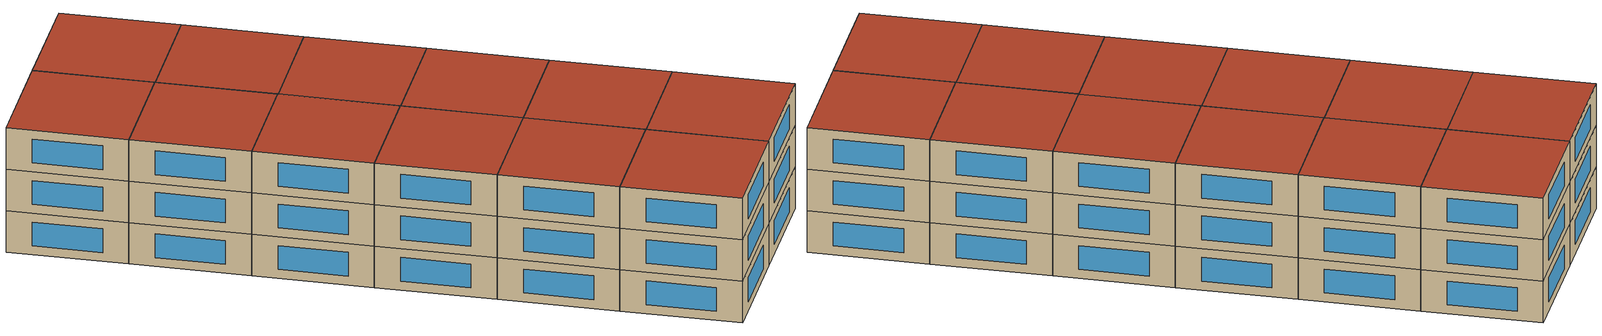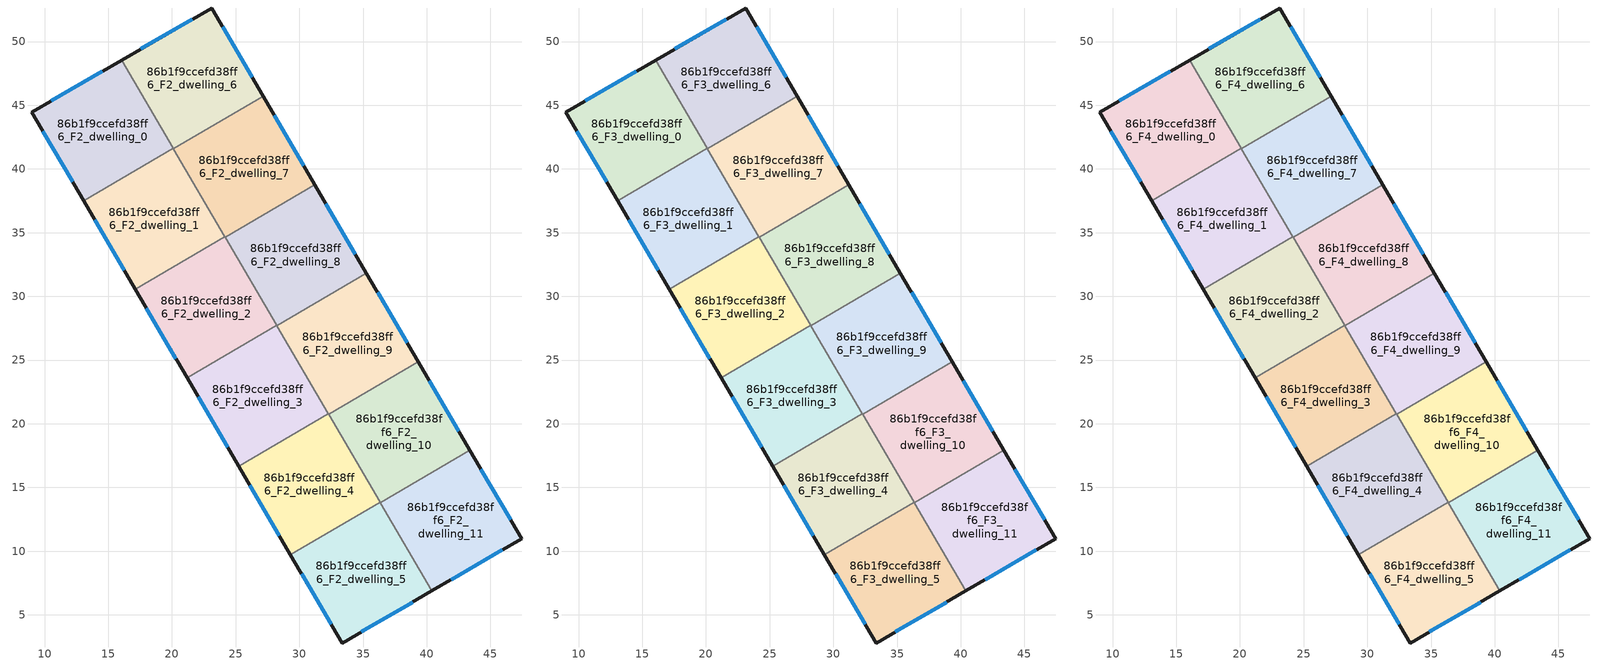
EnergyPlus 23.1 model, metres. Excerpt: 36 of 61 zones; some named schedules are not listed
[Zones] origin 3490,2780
86b1f9ccefd38ff6_F2_dwelling_0
 floor to 86b1f9ccefd38ff6_F1_dwelling_0 (EU_floor_Construction): 16.05,48.55 20.1,41.62 13.07,37.5 9,44.46 z6
 wall outside (EU_wall_Construction): 16.05,48.55 9,44.46 13.07,37.5 z6:9
 wall to 86b1f9ccefd38ff6_F2_dwelling_1 (EU_wall_Construction): 13.07,37.5 20.1,41.62 z6:9
 wall to 86b1f9ccefd38ff6_F2_dwelling_6 (EU_wall_Construction): 20.1,41.62 16.05,48.55 z6:9
 window (EU_Window_Construction): 9.87,42.97 12.2,39 / 14.54,47.67 10.51,45.34 z6.64:8.36
86b1f9ccefd38ff6_F2_dwelling_1
 floor to 86b1f9ccefd38ff6_F1_dwelling_1 (EU_floor_Construction): 20.1,41.62 24.16,34.67 17.12,30.56 13.07,37.5 z6
 wall outside (EU_wall_Construction): 13.07,37.5 17.12,30.56 z6:9
 wall to 86b1f9ccefd38ff6_F2_dwelling_2 (EU_wall_Construction): 17.12,30.56 24.16,34.67 z6:9
 wall to 86b1f9ccefd38ff6_F2_dwelling_7 (EU_wall_Construction): 24.16,34.67 20.12,41.59 z6:9
 wall to 86b1f9ccefd38ff6_F2_dwelling_6 (EU_wall_Construction): 20.12,41.59 20.1,41.62 z6:9
 window (EU_Window_Construction): 13.94,36.02 16.26,32.05 z6.64:8.36
86b1f9ccefd38ff6_F2_dwelling_10
 floor to 86b1f9ccefd38ff6_F1_dwelling_10 (EU_floor_Construction): 39.33,24.87 43.38,17.92 36.35,13.81 32.29,20.76 z6
 wall outside (EU_wall_Construction): 43.38,17.92 39.33,24.87 z6:9
 wall to 86b1f9ccefd38ff6_F2_dwelling_11 (EU_wall_Construction): 36.35,13.81 43.38,17.92 z6:9
 wall to 86b1f9ccefd38ff6_F2_dwelling_9 (EU_wall_Construction): 39.33,24.87 32.29,20.76 z6:9
 wall to 86b1f9ccefd38ff6_F2_dwelling_4 (EU_wall_Construction): 32.29,20.76 36.33,13.83 z6:9
 wall to 86b1f9ccefd38ff6_F2_dwelling_5 (EU_wall_Construction): 36.33,13.83 36.35,13.81 z6:9
 window (EU_Window_Construction): 42.51,19.41 40.19,23.38 z6.64:8.36
86b1f9ccefd38ff6_F2_dwelling_11
 floor to 86b1f9ccefd38ff6_F1_dwelling_11 (EU_floor_Construction): 43.38,17.92 47.45,10.97 40.4,6.88 36.35,13.81 z6
 wall outside (EU_wall_Construction): 40.4,6.88 47.45,10.97 43.38,17.92 z6:9
 wall to 86b1f9ccefd38ff6_F2_dwelling_5 (EU_wall_Construction): 36.35,13.81 40.4,6.88 z6:9
 window (EU_Window_Construction): 46.57,12.46 44.25,16.43 / 41.91,7.75 45.94,10.09 z6.64:8.36
86b1f9ccefd38ff6_F2_dwelling_2
 floor to 86b1f9ccefd38ff6_F1_dwelling_2 (EU_floor_Construction): 24.16,34.67 28.22,27.72 21.18,23.62 17.12,30.56 z6
 wall outside (EU_wall_Construction): 17.12,30.56 21.18,23.62 z6:9
 wall to 86b1f9ccefd38ff6_F2_dwelling_3 (EU_wall_Construction): 21.18,23.62 28.22,27.72 z6:9
 wall to 86b1f9ccefd38ff6_F2_dwelling_8 (EU_wall_Construction): 28.22,27.72 24.17,34.65 z6:9
 wall to 86b1f9ccefd38ff6_F2_dwelling_7 (EU_wall_Construction): 24.17,34.65 24.16,34.67 z6:9
 window (EU_Window_Construction): 17.99,29.07 20.31,25.1 z6.64:8.36
86b1f9ccefd38ff6_F2_dwelling_3
 floor to 86b1f9ccefd38ff6_F1_dwelling_3 (EU_floor_Construction): 28.22,27.72 32.28,20.78 25.24,16.67 21.18,23.62 z6
 wall outside (EU_wall_Construction): 21.18,23.62 25.24,16.67 z6:9
 wall to 86b1f9ccefd38ff6_F2_dwelling_4 (EU_wall_Construction): 25.24,16.67 32.28,20.78 z6:9
 wall to 86b1f9ccefd38ff6_F2_dwelling_9 (EU_wall_Construction): 32.28,20.78 28.23,27.7 z6:9
 wall to 86b1f9ccefd38ff6_F2_dwelling_8 (EU_wall_Construction): 28.23,27.7 28.22,27.72 z6:9
 window (EU_Window_Construction): 22.05,22.13 24.37,18.16 z6.64:8.36
86b1f9ccefd38ff6_F2_dwelling_4
 floor to 86b1f9ccefd38ff6_F1_dwelling_4 (EU_floor_Construction): 32.28,20.78 36.33,13.83 29.3,9.72 25.24,16.67 z6
 wall outside (EU_wall_Construction): 25.24,16.67 29.3,9.72 z6:9
 wall to 86b1f9ccefd38ff6_F2_dwelling_5 (EU_wall_Construction): 29.3,9.72 36.33,13.83 z6:9
 wall to 86b1f9ccefd38ff6_F2_dwelling_9 (EU_wall_Construction): 32.29,20.76 32.28,20.78 z6:9
 window (EU_Window_Construction): 26.11,15.18 28.43,11.21 z6.64:8.36
86b1f9ccefd38ff6_F2_dwelling_5
 floor to 86b1f9ccefd38ff6_F1_dwelling_5 (EU_floor_Construction): 36.33,13.83 40.4,6.88 33.35,2.79 29.3,9.72 z6
 wall outside (EU_wall_Construction): 29.3,9.72 33.35,2.79 40.4,6.88 z6:9
 window (EU_Window_Construction): 34.86,3.66 38.89,6 / 30.17,8.24 32.48,4.27 z6.64:8.36
86b1f9ccefd38ff6_F2_dwelling_6
 floor to 86b1f9ccefd38ff6_F1_dwelling_6 (EU_floor_Construction): 23.1,52.63 27.15,45.7 20.12,41.59 20.1,41.62 16.05,48.55 z6
 wall outside (EU_wall_Construction): 27.15,45.7 23.1,52.63 16.05,48.55 z6:9
 wall to 86b1f9ccefd38ff6_F2_dwelling_7 (EU_wall_Construction): 20.12,41.59 27.15,45.7 z6:9
 window (EU_Window_Construction): 21.59,51.76 17.56,49.42 / 26.29,47.18 23.97,51.15 z6.64:8.36
86b1f9ccefd38ff6_F2_dwelling_7
 floor to 86b1f9ccefd38ff6_F1_dwelling_7 (EU_floor_Construction): 27.15,45.7 31.21,38.76 24.17,34.64 20.12,41.59 z6
 wall outside (EU_wall_Construction): 31.21,38.76 27.15,45.7 z6:9
 wall to 86b1f9ccefd38ff6_F2_dwelling_8 (EU_wall_Construction): 24.17,34.64 31.21,38.76 z6:9
 window (EU_Window_Construction): 30.34,40.24 28.02,44.21 z6.64:8.36
86b1f9ccefd38ff6_F2_dwelling_8
 floor to 86b1f9ccefd38ff6_F1_dwelling_8 (EU_floor_Construction): 31.21,38.76 35.27,31.81 28.23,27.7 24.17,34.64 z6
 wall outside (EU_wall_Construction): 35.27,31.81 31.21,38.76 z6:9
 wall to 86b1f9ccefd38ff6_F2_dwelling_9 (EU_wall_Construction): 28.23,27.7 35.27,31.81 z6:9
 window (EU_Window_Construction): 34.4,33.3 32.08,37.27 z6.64:8.36
86b1f9ccefd38ff6_F2_dwelling_9
 floor to 86b1f9ccefd38ff6_F1_dwelling_9 (EU_floor_Construction): 35.27,31.81 39.33,24.87 32.29,20.76 28.23,27.7 z6
 wall outside (EU_wall_Construction): 39.33,24.87 35.27,31.81 z6:9
 window (EU_Window_Construction): 38.46,26.35 36.14,30.32 z6.64:8.36
86b1f9ccefd38ff6_F3_dwelling_0
 floor to 86b1f9ccefd38ff6_F2_dwelling_0 (EU_floor_Construction): 16.05,48.55 20.1,41.62 13.07,37.5 9,44.46 z9
 wall outside (EU_wall_Construction): 16.05,48.55 9,44.46 13.07,37.5 z9:12
 wall to 86b1f9ccefd38ff6_F3_dwelling_1 (EU_wall_Construction): 13.07,37.5 20.1,41.62 z9:12
 wall to 86b1f9ccefd38ff6_F3_dwelling_6 (EU_wall_Construction): 20.1,41.62 16.05,48.55 z9:12
 window (EU_Window_Construction): 9.87,42.97 12.2,39 / 14.54,47.67 10.51,45.34 z9.64:11.36
86b1f9ccefd38ff6_F3_dwelling_1
 floor to 86b1f9ccefd38ff6_F2_dwelling_1 (EU_floor_Construction): 20.1,41.62 24.16,34.67 17.12,30.56 13.07,37.5 z9
 wall outside (EU_wall_Construction): 13.07,37.5 17.12,30.56 z9:12
 wall to 86b1f9ccefd38ff6_F3_dwelling_2 (EU_wall_Construction): 17.12,30.56 24.16,34.67 z9:12
 wall to 86b1f9ccefd38ff6_F3_dwelling_7 (EU_wall_Construction): 24.16,34.67 20.12,41.59 z9:12
 wall to 86b1f9ccefd38ff6_F3_dwelling_6 (EU_wall_Construction): 20.12,41.59 20.1,41.62 z9:12
 window (EU_Window_Construction): 13.94,36.02 16.26,32.05 z9.64:11.36
86b1f9ccefd38ff6_F3_dwelling_10
 floor to 86b1f9ccefd38ff6_F2_dwelling_10 (EU_floor_Construction): 39.33,24.87 43.38,17.92 36.35,13.81 32.29,20.76 z9
 wall outside (EU_wall_Construction): 43.38,17.92 39.33,24.87 z9:12
 wall to 86b1f9ccefd38ff6_F3_dwelling_11 (EU_wall_Construction): 36.35,13.81 43.38,17.92 z9:12
 wall to 86b1f9ccefd38ff6_F3_dwelling_9 (EU_wall_Construction): 39.33,24.87 32.29,20.76 z9:12
 wall to 86b1f9ccefd38ff6_F3_dwelling_4 (EU_wall_Construction): 32.29,20.76 36.33,13.83 z9:12
 wall to 86b1f9ccefd38ff6_F3_dwelling_5 (EU_wall_Construction): 36.33,13.83 36.35,13.81 z9:12
 window (EU_Window_Construction): 42.51,19.41 40.19,23.38 z9.64:11.36
86b1f9ccefd38ff6_F3_dwelling_11
 floor to 86b1f9ccefd38ff6_F2_dwelling_11 (EU_floor_Construction): 43.38,17.92 47.45,10.97 40.4,6.88 36.35,13.81 z9
 wall outside (EU_wall_Construction): 40.4,6.88 47.45,10.97 43.38,17.92 z9:12
 wall to 86b1f9ccefd38ff6_F3_dwelling_5 (EU_wall_Construction): 36.35,13.81 40.4,6.88 z9:12
 window (EU_Window_Construction): 46.57,12.46 44.25,16.43 / 41.91,7.75 45.94,10.09 z9.64:11.36
86b1f9ccefd38ff6_F3_dwelling_2
 floor to 86b1f9ccefd38ff6_F2_dwelling_2 (EU_floor_Construction): 24.16,34.67 28.22,27.72 21.18,23.62 17.12,30.56 z9
 wall outside (EU_wall_Construction): 17.12,30.56 21.18,23.62 z9:12
 wall to 86b1f9ccefd38ff6_F3_dwelling_3 (EU_wall_Construction): 21.18,23.62 28.22,27.72 z9:12
 wall to 86b1f9ccefd38ff6_F3_dwelling_8 (EU_wall_Construction): 28.22,27.72 24.17,34.65 z9:12
 wall to 86b1f9ccefd38ff6_F3_dwelling_7 (EU_wall_Construction): 24.17,34.65 24.16,34.67 z9:12
 window (EU_Window_Construction): 17.99,29.07 20.31,25.1 z9.64:11.36
86b1f9ccefd38ff6_F3_dwelling_3
 floor to 86b1f9ccefd38ff6_F2_dwelling_3 (EU_floor_Construction): 28.22,27.72 32.28,20.78 25.24,16.67 21.18,23.62 z9
 wall outside (EU_wall_Construction): 21.18,23.62 25.24,16.67 z9:12
 wall to 86b1f9ccefd38ff6_F3_dwelling_4 (EU_wall_Construction): 25.24,16.67 32.28,20.78 z9:12
 wall to 86b1f9ccefd38ff6_F3_dwelling_9 (EU_wall_Construction): 32.28,20.78 28.23,27.7 z9:12
 wall to 86b1f9ccefd38ff6_F3_dwelling_8 (EU_wall_Construction): 28.23,27.7 28.22,27.72 z9:12
 window (EU_Window_Construction): 22.05,22.13 24.37,18.16 z9.64:11.36
86b1f9ccefd38ff6_F3_dwelling_4
 floor to 86b1f9ccefd38ff6_F2_dwelling_4 (EU_floor_Construction): 32.28,20.78 36.33,13.83 29.3,9.72 25.24,16.67 z9
 wall outside (EU_wall_Construction): 25.24,16.67 29.3,9.72 z9:12
 wall to 86b1f9ccefd38ff6_F3_dwelling_5 (EU_wall_Construction): 29.3,9.72 36.33,13.83 z9:12
 wall to 86b1f9ccefd38ff6_F3_dwelling_9 (EU_wall_Construction): 32.29,20.76 32.28,20.78 z9:12
 window (EU_Window_Construction): 26.11,15.18 28.43,11.21 z9.64:11.36
86b1f9ccefd38ff6_F3_dwelling_5
 floor to 86b1f9ccefd38ff6_F2_dwelling_5 (EU_floor_Construction): 36.33,13.83 40.4,6.88 33.35,2.79 29.3,9.72 z9
 wall outside (EU_wall_Construction): 29.3,9.72 33.35,2.79 40.4,6.88 z9:12
 window (EU_Window_Construction): 34.86,3.66 38.89,6 / 30.17,8.24 32.48,4.27 z9.64:11.36
86b1f9ccefd38ff6_F3_dwelling_6
 floor to 86b1f9ccefd38ff6_F2_dwelling_6 (EU_floor_Construction): 23.1,52.63 27.15,45.7 20.12,41.59 20.1,41.62 16.05,48.55 z9
 wall outside (EU_wall_Construction): 27.15,45.7 23.1,52.63 16.05,48.55 z9:12
 wall to 86b1f9ccefd38ff6_F3_dwelling_7 (EU_wall_Construction): 20.12,41.59 27.15,45.7 z9:12
 window (EU_Window_Construction): 21.59,51.76 17.56,49.42 / 26.29,47.18 23.97,51.15 z9.64:11.36
86b1f9ccefd38ff6_F3_dwelling_7
 floor to 86b1f9ccefd38ff6_F2_dwelling_7 (EU_floor_Construction): 27.15,45.7 31.21,38.76 24.17,34.64 20.12,41.59 z9
 wall outside (EU_wall_Construction): 31.21,38.76 27.15,45.7 z9:12
 wall to 86b1f9ccefd38ff6_F3_dwelling_8 (EU_wall_Construction): 24.17,34.64 31.21,38.76 z9:12
 window (EU_Window_Construction): 30.34,40.24 28.02,44.21 z9.64:11.36
86b1f9ccefd38ff6_F3_dwelling_8
 floor to 86b1f9ccefd38ff6_F2_dwelling_8 (EU_floor_Construction): 31.21,38.76 35.27,31.81 28.23,27.7 24.17,34.64 z9
 wall outside (EU_wall_Construction): 35.27,31.81 31.21,38.76 z9:12
 wall to 86b1f9ccefd38ff6_F3_dwelling_9 (EU_wall_Construction): 28.23,27.7 35.27,31.81 z9:12
 window (EU_Window_Construction): 34.4,33.3 32.08,37.27 z9.64:11.36
86b1f9ccefd38ff6_F3_dwelling_9
 floor to 86b1f9ccefd38ff6_F2_dwelling_9 (EU_floor_Construction): 35.27,31.81 39.33,24.87 32.29,20.76 28.23,27.7 z9
 wall outside (EU_wall_Construction): 39.33,24.87 35.27,31.81 z9:12
 window (EU_Window_Construction): 38.46,26.35 36.14,30.32 z9.64:11.36
86b1f9ccefd38ff6_F4_dwelling_0
 floor to 86b1f9ccefd38ff6_F3_dwelling_0 (EU_floor_Construction): 16.05,48.55 20.1,41.62 13.07,37.5 9,44.46 z12
 wall outside (EU_wall_Construction): 16.05,48.55 9,44.46 13.07,37.5 z12:15
 wall to 86b1f9ccefd38ff6_F4_dwelling_1 (EU_wall_Construction): 13.07,37.5 20.1,41.62 z12:15
 wall to 86b1f9ccefd38ff6_F4_dwelling_6 (EU_wall_Construction): 20.1,41.62 16.05,48.55 z12:15
 window (EU_Window_Construction): 9.87,42.97 12.2,39 / 14.54,47.67 10.51,45.34 z12.64:14.36
 roof outside (EU_roof_Construction): 20.1,41.62 16.05,48.55 9,44.46 13.07,37.5 z15
86b1f9ccefd38ff6_F4_dwelling_1
 floor to 86b1f9ccefd38ff6_F3_dwelling_1 (EU_floor_Construction): 20.1,41.62 24.16,34.67 17.12,30.56 13.07,37.5 z12
 wall outside (EU_wall_Construction): 13.07,37.5 17.12,30.56 z12:15
 wall to 86b1f9ccefd38ff6_F4_dwelling_2 (EU_wall_Construction): 17.12,30.56 24.16,34.67 z12:15
 wall to 86b1f9ccefd38ff6_F4_dwelling_7 (EU_wall_Construction): 24.16,34.67 20.12,41.59 z12:15
 wall to 86b1f9ccefd38ff6_F4_dwelling_6 (EU_wall_Construction): 20.12,41.59 20.1,41.62 z12:15
 window (EU_Window_Construction): 13.94,36.02 16.26,32.05 z12.64:14.36
 roof outside (EU_roof_Construction): 24.16,34.67 20.1,41.62 13.07,37.5 17.12,30.56 z15
86b1f9ccefd38ff6_F4_dwelling_10
 floor to 86b1f9ccefd38ff6_F3_dwelling_10 (EU_floor_Construction): 39.33,24.87 43.38,17.92 36.35,13.81 32.29,20.76 z12
 wall outside (EU_wall_Construction): 43.38,17.92 39.33,24.87 z12:15
 wall to 86b1f9ccefd38ff6_F4_dwelling_11 (EU_wall_Construction): 36.35,13.81 43.38,17.92 z12:15
 wall to 86b1f9ccefd38ff6_F4_dwelling_9 (EU_wall_Construction): 39.33,24.87 32.29,20.76 z12:15
 wall to 86b1f9ccefd38ff6_F4_dwelling_4 (EU_wall_Construction): 32.29,20.76 36.33,13.83 z12:15
 wall to 86b1f9ccefd38ff6_F4_dwelling_5 (EU_wall_Construction): 36.33,13.83 36.35,13.81 z12:15
 window (EU_Window_Construction): 42.51,19.41 40.19,23.38 z12.64:14.36
 roof outside (EU_roof_Construction): 43.38,17.92 39.33,24.87 32.29,20.76 36.35,13.81 z15
86b1f9ccefd38ff6_F4_dwelling_11
 floor to 86b1f9ccefd38ff6_F3_dwelling_11 (EU_floor_Construction): 43.38,17.92 47.45,10.97 40.4,6.88 36.35,13.81 z12
 wall outside (EU_wall_Construction): 40.4,6.88 47.45,10.97 43.38,17.92 z12:15
 wall to 86b1f9ccefd38ff6_F4_dwelling_5 (EU_wall_Construction): 36.35,13.81 40.4,6.88 z12:15
 window (EU_Window_Construction): 46.57,12.46 44.25,16.43 / 41.91,7.75 45.94,10.09 z12.64:14.36
 roof outside (EU_roof_Construction): 47.45,10.97 43.38,17.92 36.35,13.81 40.4,6.88 z15
86b1f9ccefd38ff6_F4_dwelling_2
 floor to 86b1f9ccefd38ff6_F3_dwelling_2 (EU_floor_Construction): 24.16,34.67 28.22,27.72 21.18,23.62 17.12,30.56 z12
 wall outside (EU_wall_Construction): 17.12,30.56 21.18,23.62 z12:15
 wall to 86b1f9ccefd38ff6_F4_dwelling_3 (EU_wall_Construction): 21.18,23.62 28.22,27.72 z12:15
 wall to 86b1f9ccefd38ff6_F4_dwelling_8 (EU_wall_Construction): 28.22,27.72 24.17,34.65 z12:15
 wall to 86b1f9ccefd38ff6_F4_dwelling_7 (EU_wall_Construction): 24.17,34.65 24.16,34.67 z12:15
 window (EU_Window_Construction): 17.99,29.07 20.31,25.1 z12.64:14.36
 roof outside (EU_roof_Construction): 28.22,27.72 24.16,34.67 17.12,30.56 21.18,23.62 z15
86b1f9ccefd38ff6_F4_dwelling_3
 floor to 86b1f9ccefd38ff6_F3_dwelling_3 (EU_floor_Construction): 28.22,27.72 32.28,20.78 25.24,16.67 21.18,23.62 z12
 wall outside (EU_wall_Construction): 21.18,23.62 25.24,16.67 z12:15
 wall to 86b1f9ccefd38ff6_F4_dwelling_4 (EU_wall_Construction): 25.24,16.67 32.28,20.78 z12:15
 wall to 86b1f9ccefd38ff6_F4_dwelling_9 (EU_wall_Construction): 32.28,20.78 28.23,27.7 z12:15
 wall to 86b1f9ccefd38ff6_F4_dwelling_8 (EU_wall_Construction): 28.23,27.7 28.22,27.72 z12:15
 window (EU_Window_Construction): 22.05,22.13 24.37,18.16 z12.64:14.36
 roof outside (EU_roof_Construction): 32.28,20.78 28.22,27.72 21.18,23.62 25.24,16.67 z15
86b1f9ccefd38ff6_F4_dwelling_4
 floor to 86b1f9ccefd38ff6_F3_dwelling_4 (EU_floor_Construction): 32.28,20.78 36.33,13.83 29.3,9.72 25.24,16.67 z12
 wall outside (EU_wall_Construction): 25.24,16.67 29.3,9.72 z12:15
 wall to 86b1f9ccefd38ff6_F4_dwelling_5 (EU_wall_Construction): 29.3,9.72 36.33,13.83 z12:15
 wall to 86b1f9ccefd38ff6_F4_dwelling_9 (EU_wall_Construction): 32.29,20.76 32.28,20.78 z12:15
 window (EU_Window_Construction): 26.11,15.18 28.43,11.21 z12.64:14.36
 roof outside (EU_roof_Construction): 36.33,13.83 32.28,20.78 25.24,16.67 29.3,9.72 z15
86b1f9ccefd38ff6_F4_dwelling_5
 floor to 86b1f9ccefd38ff6_F3_dwelling_5 (EU_floor_Construction): 36.33,13.83 40.4,6.88 33.35,2.79 29.3,9.72 z12
 wall outside (EU_wall_Construction): 29.3,9.72 33.35,2.79 40.4,6.88 z12:15
 window (EU_Window_Construction): 34.86,3.66 38.89,6 / 30.17,8.24 32.48,4.27 z12.64:14.36
 roof outside (EU_roof_Construction): 40.4,6.88 36.33,13.83 29.3,9.72 33.35,2.79 z15
86b1f9ccefd38ff6_F4_dwelling_6
 floor to 86b1f9ccefd38ff6_F3_dwelling_6 (EU_floor_Construction): 23.1,52.63 27.15,45.7 20.12,41.59 20.1,41.62 16.05,48.55 z12
 wall outside (EU_wall_Construction): 27.15,45.7 23.1,52.63 16.05,48.55 z12:15
 wall to 86b1f9ccefd38ff6_F4_dwelling_7 (EU_wall_Construction): 20.12,41.59 27.15,45.7 z12:15
 window (EU_Window_Construction): 21.59,51.76 17.56,49.42 / 26.29,47.18 23.97,51.15 z12.64:14.36
 roof outside (EU_roof_Construction): 27.15,45.7 23.1,52.63 16.05,48.55 20.1,41.62 20.12,41.59 z15
86b1f9ccefd38ff6_F4_dwelling_7
 floor to 86b1f9ccefd38ff6_F3_dwelling_7 (EU_floor_Construction): 27.15,45.7 31.21,38.76 24.17,34.64 20.12,41.59 z12
 wall outside (EU_wall_Construction): 31.21,38.76 27.15,45.7 z12:15
 wall to 86b1f9ccefd38ff6_F4_dwelling_8 (EU_wall_Construction): 24.17,34.64 31.21,38.76 z12:15
 window (EU_Window_Construction): 30.34,40.24 28.02,44.21 z12.64:14.36
 roof outside (EU_roof_Construction): 31.21,38.76 27.15,45.7 20.12,41.59 24.17,34.64 z15
86b1f9ccefd38ff6_F4_dwelling_8
 floor to 86b1f9ccefd38ff6_F3_dwelling_8 (EU_floor_Construction): 31.21,38.76 35.27,31.81 28.23,27.7 24.17,34.64 z12
 wall outside (EU_wall_Construction): 35.27,31.81 31.21,38.76 z12:15
 wall to 86b1f9ccefd38ff6_F4_dwelling_9 (EU_wall_Construction): 28.23,27.7 35.27,31.81 z12:15
 window (EU_Window_Construction): 34.4,33.3 32.08,37.27 z12.64:14.36
 roof outside (EU_roof_Construction): 35.27,31.81 31.21,38.76 24.17,34.64 28.23,27.7 z15
86b1f9ccefd38ff6_F4_dwelling_9
 floor to 86b1f9ccefd38ff6_F3_dwelling_9 (EU_floor_Construction): 35.27,31.81 39.33,24.87 32.29,20.76 28.23,27.7 z12
 wall outside (EU_wall_Construction): 39.33,24.87 35.27,31.81 z12:15
 window (EU_Window_Construction): 38.46,26.35 36.14,30.32 z12.64:14.36
 roof outside (EU_roof_Construction): 39.33,24.87 35.27,31.81 28.23,27.7 32.29,20.76 z15
[Building]
EU S2 Campaign: North Axis=0; Terrain=City; Solar Distribution=FullExterior
[Site:Location]
Yerevan-Zvartnots.Intl.AP: Latitude=40.15; Longitude=44.383; Time Zone=4; Elevation=854
[SizingPeriod:WeatherFileDays]
AnnualSizingPeriod: Begin Month=1; Begin Day of Month=1; End Month=12; End Day of Month=31; Day of Week for Start Day=Monday; Use Weather File Daylight Saving Period=No; Use Weather File Rain and Snow Indicators=No
[MATERIAL]
EU_InternalMass_Material: Roughness=MediumRough; Thickness=0.1; Conductivity=1; Density=1800; Specific Heat=900; Thermal Absorptance=0.9; Solar Absorptance=0.7; Visible Absorptance=0.7
[MATERIAL:NOMASS] Roughness=MediumRough; Thermal Absorptance=0.9; Solar Absorptance=0.7; Visible Absorptance=0.7
Name | Thermal Resistance
EU_wall_NoMass | 1.05043
EU_roof_NoMass | 1.45357
EU_floor_NoMass | 0.478065
[WINDOWMATERIAL:SIMPLEGLAZINGSYSTEM]
EU_Window_SimpleGlazing: UFactor=2.5566; Solar Heat Gain Coefficient=0.75; Visible Transmittance=0.75
[CONSTRUCTION]
EU_wall_Construction: EU_wall_NoMass
EU_roof_Construction: EU_roof_NoMass
EU_floor_Construction: EU_floor_NoMass
EU_Window_Construction: EU_Window_SimpleGlazing
EU_InternalMass_Construction: EU_InternalMass_Material
[ZONE] Type=1; Multiplier=1; Ceiling Height=autocalculate; Floor Area=autocalculate; Part of Total Floor Area=Yes
Name | Volume
86b1f9ccefd38ff6_F2_dwelling_0; 86b1f9ccefd38ff6_F3_dwelling_0; 86b1f9ccefd38ff6_F4_dwelling_0 | 196.605
86b1f9ccefd38ff6_F2_dwelling_1; 86b1f9ccefd38ff6_F3_dwelling_1; 86b1f9ccefd38ff6_F4_dwelling_1 | 196.593
86b1f9ccefd38ff6_F2_dwelling_10; 86b1f9ccefd38ff6_F3_dwelling_10; 86b1f9ccefd38ff6_F4_dwelling_10 | 196.613
86b1f9ccefd38ff6_F2_dwelling_11; 86b1f9ccefd38ff6_F3_dwelling_11; 86b1f9ccefd38ff6_F4_dwelling_11 | 196.617
86b1f9ccefd38ff6_F2_dwelling_2; 86b1f9ccefd38ff6_F3_dwelling_2; 86b1f9ccefd38ff6_F4_dwelling_2 | 196.609
86b1f9ccefd38ff6_F2_dwelling_3; 86b1f9ccefd38ff6_F3_dwelling_3; 86b1f9ccefd38ff6_F4_dwelling_3 | 196.614
86b1f9ccefd38ff6_F2_dwelling_4; 86b1f9ccefd38ff6_F3_dwelling_4; 86b1f9ccefd38ff6_F4_dwelling_4 | 196.581
86b1f9ccefd38ff6_F2_dwelling_5; 86b1f9ccefd38ff6_F3_dwelling_5; 86b1f9ccefd38ff6_F4_dwelling_5 | 196.601
86b1f9ccefd38ff6_F2_dwelling_6; 86b1f9ccefd38ff6_F3_dwelling_6; 86b1f9ccefd38ff6_F4_dwelling_6 | 196.599
86b1f9ccefd38ff6_F2_dwelling_7; 86b1f9ccefd38ff6_F3_dwelling_7; 86b1f9ccefd38ff6_F4_dwelling_7; 86b1f9ccefd38ff6_F2_dwelling_9; 86b1f9ccefd38ff6_F3_dwelling_9; 86b1f9ccefd38ff6_F4_dwelling_9 | 196.597
86b1f9ccefd38ff6_F2_dwelling_8; 86b1f9ccefd38ff6_F3_dwelling_8; 86b1f9ccefd38ff6_F4_dwelling_8 | 196.626
[INTERNALMASS] Construction=EU_InternalMass_Construction
Name | Zone or ZoneList | Surface Area
86b1f9ccefd38ff6_F2_dwelling_0_EU_InternalMass | 86b1f9ccefd38ff6_F2_dwelling_0 | 65.5352
86b1f9ccefd38ff6_F2_dwelling_1_EU_InternalMass | 86b1f9ccefd38ff6_F2_dwelling_1 | 65.5309
86b1f9ccefd38ff6_F2_dwelling_2_EU_InternalMass | 86b1f9ccefd38ff6_F2_dwelling_2 | 65.5365
86b1f9ccefd38ff6_F2_dwelling_3_EU_InternalMass | 86b1f9ccefd38ff6_F2_dwelling_3 | 65.5379
86b1f9ccefd38ff6_F2_dwelling_4_EU_InternalMass | 86b1f9ccefd38ff6_F2_dwelling_4 | 65.5269
86b1f9ccefd38ff6_F2_dwelling_5_EU_InternalMass | 86b1f9ccefd38ff6_F2_dwelling_5 | 65.5336
86b1f9ccefd38ff6_F2_dwelling_6_EU_InternalMass | 86b1f9ccefd38ff6_F2_dwelling_6 | 65.5363
86b1f9ccefd38ff6_F2_dwelling_7_EU_InternalMass | 86b1f9ccefd38ff6_F2_dwelling_7 | 65.5323
86b1f9ccefd38ff6_F2_dwelling_8_EU_InternalMass | 86b1f9ccefd38ff6_F2_dwelling_8 | 65.5419
86b1f9ccefd38ff6_F2_dwelling_9_EU_InternalMass | 86b1f9ccefd38ff6_F2_dwelling_9 | 65.5323
86b1f9ccefd38ff6_F2_dwelling_10_EU_InternalMass | 86b1f9ccefd38ff6_F2_dwelling_10 | 65.5378
86b1f9ccefd38ff6_F2_dwelling_11_EU_InternalMass | 86b1f9ccefd38ff6_F2_dwelling_11 | 65.5389
86b1f9ccefd38ff6_F3_dwelling_0_EU_InternalMass | 86b1f9ccefd38ff6_F3_dwelling_0 | 65.5352
86b1f9ccefd38ff6_F3_dwelling_1_EU_InternalMass | 86b1f9ccefd38ff6_F3_dwelling_1 | 65.5309
86b1f9ccefd38ff6_F3_dwelling_2_EU_InternalMass | 86b1f9ccefd38ff6_F3_dwelling_2 | 65.5365
86b1f9ccefd38ff6_F3_dwelling_3_EU_InternalMass | 86b1f9ccefd38ff6_F3_dwelling_3 | 65.5379
86b1f9ccefd38ff6_F3_dwelling_4_EU_InternalMass | 86b1f9ccefd38ff6_F3_dwelling_4 | 65.5269
86b1f9ccefd38ff6_F3_dwelling_5_EU_InternalMass | 86b1f9ccefd38ff6_F3_dwelling_5 | 65.5336
86b1f9ccefd38ff6_F3_dwelling_6_EU_InternalMass | 86b1f9ccefd38ff6_F3_dwelling_6 | 65.5363
86b1f9ccefd38ff6_F3_dwelling_7_EU_InternalMass | 86b1f9ccefd38ff6_F3_dwelling_7 | 65.5323
86b1f9ccefd38ff6_F3_dwelling_8_EU_InternalMass | 86b1f9ccefd38ff6_F3_dwelling_8 | 65.5419
86b1f9ccefd38ff6_F3_dwelling_9_EU_InternalMass | 86b1f9ccefd38ff6_F3_dwelling_9 | 65.5323
86b1f9ccefd38ff6_F3_dwelling_10_EU_InternalMass | 86b1f9ccefd38ff6_F3_dwelling_10 | 65.5378
86b1f9ccefd38ff6_F3_dwelling_11_EU_InternalMass | 86b1f9ccefd38ff6_F3_dwelling_11 | 65.5389
86b1f9ccefd38ff6_F4_dwelling_0_EU_InternalMass | 86b1f9ccefd38ff6_F4_dwelling_0 | 65.5352
86b1f9ccefd38ff6_F4_dwelling_1_EU_InternalMass | 86b1f9ccefd38ff6_F4_dwelling_1 | 65.5309
86b1f9ccefd38ff6_F4_dwelling_2_EU_InternalMass | 86b1f9ccefd38ff6_F4_dwelling_2 | 65.5365
86b1f9ccefd38ff6_F4_dwelling_3_EU_InternalMass | 86b1f9ccefd38ff6_F4_dwelling_3 | 65.5379
86b1f9ccefd38ff6_F4_dwelling_4_EU_InternalMass | 86b1f9ccefd38ff6_F4_dwelling_4 | 65.5269
86b1f9ccefd38ff6_F4_dwelling_5_EU_InternalMass | 86b1f9ccefd38ff6_F4_dwelling_5 | 65.5336
86b1f9ccefd38ff6_F4_dwelling_6_EU_InternalMass | 86b1f9ccefd38ff6_F4_dwelling_6 | 65.5363
86b1f9ccefd38ff6_F4_dwelling_7_EU_InternalMass | 86b1f9ccefd38ff6_F4_dwelling_7 | 65.5323
86b1f9ccefd38ff6_F4_dwelling_8_EU_InternalMass | 86b1f9ccefd38ff6_F4_dwelling_8 | 65.5419
86b1f9ccefd38ff6_F4_dwelling_9_EU_InternalMass | 86b1f9ccefd38ff6_F4_dwelling_9 | 65.5323
86b1f9ccefd38ff6_F4_dwelling_10_EU_InternalMass | 86b1f9ccefd38ff6_F4_dwelling_10 | 65.5378
86b1f9ccefd38ff6_F4_dwelling_11_EU_InternalMass | 86b1f9ccefd38ff6_F4_dwelling_11 | 65.5389
[OTHEREQUIPMENT] Fuel Type=Electricity; Design Level Calculation Method=Watts/Area; Power per Zone Floor Area=1; Fraction Latent=0; Fraction Radiant=0; Fraction Lost=0; Carbon Dioxide Generation Rate=0; EndUse Subcategory=EU_Step8_InternalGains
Name | Zone or ZoneList or Space or SpaceList | Schedule
EU_Step8_InternalGain_86b1f9ccefd38ff6_F2_dwelling_0_f000 | 86b1f9ccefd38ff6_F2_dwelling_0 | EU_Step8_GainSchedule_86b1f9ccefd38ff6_F2_dwelling_0_f000
EU_Step8_InternalGain_86b1f9ccefd38ff6_F2_dwelling_1_f000 | 86b1f9ccefd38ff6_F2_dwelling_1 | EU_Step8_GainSchedule_86b1f9ccefd38ff6_F2_dwelling_1_f000
EU_Step8_InternalGain_86b1f9ccefd38ff6_F2_dwelling_2_f000 | 86b1f9ccefd38ff6_F2_dwelling_2 | EU_Step8_GainSchedule_86b1f9ccefd38ff6_F2_dwelling_2_f000
EU_Step8_InternalGain_86b1f9ccefd38ff6_F2_dwelling_3_f000 | 86b1f9ccefd38ff6_F2_dwelling_3 | EU_Step8_GainSchedule_86b1f9ccefd38ff6_F2_dwelling_3_f000
EU_Step8_InternalGain_86b1f9ccefd38ff6_F2_dwelling_4_f000 | 86b1f9ccefd38ff6_F2_dwelling_4 | EU_Step8_GainSchedule_86b1f9ccefd38ff6_F2_dwelling_4_f000
EU_Step8_InternalGain_86b1f9ccefd38ff6_F2_dwelling_5_f000 | 86b1f9ccefd38ff6_F2_dwelling_5 | EU_Step8_GainSchedule_86b1f9ccefd38ff6_F2_dwelling_5_f000
EU_Step8_InternalGain_86b1f9ccefd38ff6_F2_dwelling_6_f000 | 86b1f9ccefd38ff6_F2_dwelling_6 | EU_Step8_GainSchedule_86b1f9ccefd38ff6_F2_dwelling_6_f000
EU_Step8_InternalGain_86b1f9ccefd38ff6_F2_dwelling_7_f000 | 86b1f9ccefd38ff6_F2_dwelling_7 | EU_Step8_GainSchedule_86b1f9ccefd38ff6_F2_dwelling_7_f000
EU_Step8_InternalGain_86b1f9ccefd38ff6_F2_dwelling_8_f000 | 86b1f9ccefd38ff6_F2_dwelling_8 | EU_Step8_GainSchedule_86b1f9ccefd38ff6_F2_dwelling_8_f000
EU_Step8_InternalGain_86b1f9ccefd38ff6_F2_dwelling_9_f000 | 86b1f9ccefd38ff6_F2_dwelling_9 | EU_Step8_GainSchedule_86b1f9ccefd38ff6_F2_dwelling_9_f000
EU_Step8_InternalGain_86b1f9ccefd38ff6_F2_dwelling_10_f000 | 86b1f9ccefd38ff6_F2_dwelling_10 | EU_Step8_GainSchedule_86b1f9ccefd38ff6_F2_dwelling_10_f000
EU_Step8_InternalGain_86b1f9ccefd38ff6_F2_dwelling_11_f000 | 86b1f9ccefd38ff6_F2_dwelling_11 | EU_Step8_GainSchedule_86b1f9ccefd38ff6_F2_dwelling_11_f000
EU_Step8_InternalGain_86b1f9ccefd38ff6_F3_dwelling_0_f000 | 86b1f9ccefd38ff6_F3_dwelling_0 | EU_Step8_GainSchedule_86b1f9ccefd38ff6_F3_dwelling_0_f000
EU_Step8_InternalGain_86b1f9ccefd38ff6_F3_dwelling_1_f000 | 86b1f9ccefd38ff6_F3_dwelling_1 | EU_Step8_GainSchedule_86b1f9ccefd38ff6_F3_dwelling_1_f000
EU_Step8_InternalGain_86b1f9ccefd38ff6_F3_dwelling_2_f000 | 86b1f9ccefd38ff6_F3_dwelling_2 | EU_Step8_GainSchedule_86b1f9ccefd38ff6_F3_dwelling_2_f000
EU_Step8_InternalGain_86b1f9ccefd38ff6_F3_dwelling_3_f000 | 86b1f9ccefd38ff6_F3_dwelling_3 | EU_Step8_GainSchedule_86b1f9ccefd38ff6_F3_dwelling_3_f000
EU_Step8_InternalGain_86b1f9ccefd38ff6_F3_dwelling_4_f000 | 86b1f9ccefd38ff6_F3_dwelling_4 | EU_Step8_GainSchedule_86b1f9ccefd38ff6_F3_dwelling_4_f000
EU_Step8_InternalGain_86b1f9ccefd38ff6_F3_dwelling_5_f000 | 86b1f9ccefd38ff6_F3_dwelling_5 | EU_Step8_GainSchedule_86b1f9ccefd38ff6_F3_dwelling_5_f000
EU_Step8_InternalGain_86b1f9ccefd38ff6_F3_dwelling_6_f000 | 86b1f9ccefd38ff6_F3_dwelling_6 | EU_Step8_GainSchedule_86b1f9ccefd38ff6_F3_dwelling_6_f000
EU_Step8_InternalGain_86b1f9ccefd38ff6_F3_dwelling_7_f000 | 86b1f9ccefd38ff6_F3_dwelling_7 | EU_Step8_GainSchedule_86b1f9ccefd38ff6_F3_dwelling_7_f000
EU_Step8_InternalGain_86b1f9ccefd38ff6_F3_dwelling_8_f000 | 86b1f9ccefd38ff6_F3_dwelling_8 | EU_Step8_GainSchedule_86b1f9ccefd38ff6_F3_dwelling_8_f000
EU_Step8_InternalGain_86b1f9ccefd38ff6_F3_dwelling_9_f000 | 86b1f9ccefd38ff6_F3_dwelling_9 | EU_Step8_GainSchedule_86b1f9ccefd38ff6_F3_dwelling_9_f000
EU_Step8_InternalGain_86b1f9ccefd38ff6_F3_dwelling_10_f000 | 86b1f9ccefd38ff6_F3_dwelling_10 | EU_Step8_GainSchedule_86b1f9ccefd38ff6_F3_dwelling_10_f000
EU_Step8_InternalGain_86b1f9ccefd38ff6_F3_dwelling_11_f000 | 86b1f9ccefd38ff6_F3_dwelling_11 | EU_Step8_GainSchedule_86b1f9ccefd38ff6_F3_dwelling_11_f000
EU_Step8_InternalGain_86b1f9ccefd38ff6_F4_dwelling_0_f000 | 86b1f9ccefd38ff6_F4_dwelling_0 | EU_Step8_GainSchedule_86b1f9ccefd38ff6_F4_dwelling_0_f000
EU_Step8_InternalGain_86b1f9ccefd38ff6_F4_dwelling_1_f000 | 86b1f9ccefd38ff6_F4_dwelling_1 | EU_Step8_GainSchedule_86b1f9ccefd38ff6_F4_dwelling_1_f000
EU_Step8_InternalGain_86b1f9ccefd38ff6_F4_dwelling_2_f000 | 86b1f9ccefd38ff6_F4_dwelling_2 | EU_Step8_GainSchedule_86b1f9ccefd38ff6_F4_dwelling_2_f000
EU_Step8_InternalGain_86b1f9ccefd38ff6_F4_dwelling_3_f000 | 86b1f9ccefd38ff6_F4_dwelling_3 | EU_Step8_GainSchedule_86b1f9ccefd38ff6_F4_dwelling_3_f000
EU_Step8_InternalGain_86b1f9ccefd38ff6_F4_dwelling_4_f000 | 86b1f9ccefd38ff6_F4_dwelling_4 | EU_Step8_GainSchedule_86b1f9ccefd38ff6_F4_dwelling_4_f000
EU_Step8_InternalGain_86b1f9ccefd38ff6_F4_dwelling_5_f000 | 86b1f9ccefd38ff6_F4_dwelling_5 | EU_Step8_GainSchedule_86b1f9ccefd38ff6_F4_dwelling_5_f000
EU_Step8_InternalGain_86b1f9ccefd38ff6_F4_dwelling_6_f000 | 86b1f9ccefd38ff6_F4_dwelling_6 | EU_Step8_GainSchedule_86b1f9ccefd38ff6_F4_dwelling_6_f000
EU_Step8_InternalGain_86b1f9ccefd38ff6_F4_dwelling_7_f000 | 86b1f9ccefd38ff6_F4_dwelling_7 | EU_Step8_GainSchedule_86b1f9ccefd38ff6_F4_dwelling_7_f000
EU_Step8_InternalGain_86b1f9ccefd38ff6_F4_dwelling_8_f000 | 86b1f9ccefd38ff6_F4_dwelling_8 | EU_Step8_GainSchedule_86b1f9ccefd38ff6_F4_dwelling_8_f000
EU_Step8_InternalGain_86b1f9ccefd38ff6_F4_dwelling_9_f000 | 86b1f9ccefd38ff6_F4_dwelling_9 | EU_Step8_GainSchedule_86b1f9ccefd38ff6_F4_dwelling_9_f000
EU_Step8_InternalGain_86b1f9ccefd38ff6_F4_dwelling_10_f000 | 86b1f9ccefd38ff6_F4_dwelling_10 | EU_Step8_GainSchedule_86b1f9ccefd38ff6_F4_dwelling_10_f000
EU_Step8_InternalGain_86b1f9ccefd38ff6_F4_dwelling_11_f000 | 86b1f9ccefd38ff6_F4_dwelling_11 | EU_Step8_GainSchedule_86b1f9ccefd38ff6_F4_dwelling_11_f000
[ZONEVENTILATION:DESIGNFLOWRATE] Schedule=EU_AlwaysOn; Design Flow Rate Calculation Method=AirChanges/Hour; Air Changes per Hour=0.557805; Ventilation Type=Natural; Fan Pressure Rise=0; Fan Total Efficiency=1; Constant Term Coefficient=1; Temperature Term Coefficient=0; Velocity Term Coefficient=0; Velocity Squared Term Coefficient=0; Minimum Indoor Temperature=-100; Maximum Indoor Temperature=100; Delta Temperature=-100; Minimum Outdoor Temperature=-100; Maximum Outdoor Temperature=100; Maximum Wind Speed=40
Name | Zone or ZoneList or Space or SpaceList
EU_ConstantAir_86b1f9ccefd38ff6_F2_dwelling_0 | 86b1f9ccefd38ff6_F2_dwelling_0
EU_ConstantAir_86b1f9ccefd38ff6_F2_dwelling_1 | 86b1f9ccefd38ff6_F2_dwelling_1
EU_ConstantAir_86b1f9ccefd38ff6_F2_dwelling_2 | 86b1f9ccefd38ff6_F2_dwelling_2
EU_ConstantAir_86b1f9ccefd38ff6_F2_dwelling_3 | 86b1f9ccefd38ff6_F2_dwelling_3
EU_ConstantAir_86b1f9ccefd38ff6_F2_dwelling_4 | 86b1f9ccefd38ff6_F2_dwelling_4
EU_ConstantAir_86b1f9ccefd38ff6_F2_dwelling_5 | 86b1f9ccefd38ff6_F2_dwelling_5
EU_ConstantAir_86b1f9ccefd38ff6_F2_dwelling_6 | 86b1f9ccefd38ff6_F2_dwelling_6
EU_ConstantAir_86b1f9ccefd38ff6_F2_dwelling_7 | 86b1f9ccefd38ff6_F2_dwelling_7
EU_ConstantAir_86b1f9ccefd38ff6_F2_dwelling_8 | 86b1f9ccefd38ff6_F2_dwelling_8
EU_ConstantAir_86b1f9ccefd38ff6_F2_dwelling_9 | 86b1f9ccefd38ff6_F2_dwelling_9
EU_ConstantAir_86b1f9ccefd38ff6_F2_dwelling_10 | 86b1f9ccefd38ff6_F2_dwelling_10
EU_ConstantAir_86b1f9ccefd38ff6_F2_dwelling_11 | 86b1f9ccefd38ff6_F2_dwelling_11
EU_ConstantAir_86b1f9ccefd38ff6_F3_dwelling_0 | 86b1f9ccefd38ff6_F3_dwelling_0
EU_ConstantAir_86b1f9ccefd38ff6_F3_dwelling_1 | 86b1f9ccefd38ff6_F3_dwelling_1
EU_ConstantAir_86b1f9ccefd38ff6_F3_dwelling_2 | 86b1f9ccefd38ff6_F3_dwelling_2
EU_ConstantAir_86b1f9ccefd38ff6_F3_dwelling_3 | 86b1f9ccefd38ff6_F3_dwelling_3
EU_ConstantAir_86b1f9ccefd38ff6_F3_dwelling_4 | 86b1f9ccefd38ff6_F3_dwelling_4
EU_ConstantAir_86b1f9ccefd38ff6_F3_dwelling_5 | 86b1f9ccefd38ff6_F3_dwelling_5
EU_ConstantAir_86b1f9ccefd38ff6_F3_dwelling_6 | 86b1f9ccefd38ff6_F3_dwelling_6
EU_ConstantAir_86b1f9ccefd38ff6_F3_dwelling_7 | 86b1f9ccefd38ff6_F3_dwelling_7
EU_ConstantAir_86b1f9ccefd38ff6_F3_dwelling_8 | 86b1f9ccefd38ff6_F3_dwelling_8
EU_ConstantAir_86b1f9ccefd38ff6_F3_dwelling_9 | 86b1f9ccefd38ff6_F3_dwelling_9
EU_ConstantAir_86b1f9ccefd38ff6_F3_dwelling_10 | 86b1f9ccefd38ff6_F3_dwelling_10
EU_ConstantAir_86b1f9ccefd38ff6_F3_dwelling_11 | 86b1f9ccefd38ff6_F3_dwelling_11
EU_ConstantAir_86b1f9ccefd38ff6_F4_dwelling_0 | 86b1f9ccefd38ff6_F4_dwelling_0
EU_ConstantAir_86b1f9ccefd38ff6_F4_dwelling_1 | 86b1f9ccefd38ff6_F4_dwelling_1
EU_ConstantAir_86b1f9ccefd38ff6_F4_dwelling_2 | 86b1f9ccefd38ff6_F4_dwelling_2
EU_ConstantAir_86b1f9ccefd38ff6_F4_dwelling_3 | 86b1f9ccefd38ff6_F4_dwelling_3
EU_ConstantAir_86b1f9ccefd38ff6_F4_dwelling_4 | 86b1f9ccefd38ff6_F4_dwelling_4
EU_ConstantAir_86b1f9ccefd38ff6_F4_dwelling_5 | 86b1f9ccefd38ff6_F4_dwelling_5
EU_ConstantAir_86b1f9ccefd38ff6_F4_dwelling_6 | 86b1f9ccefd38ff6_F4_dwelling_6
EU_ConstantAir_86b1f9ccefd38ff6_F4_dwelling_7 | 86b1f9ccefd38ff6_F4_dwelling_7
EU_ConstantAir_86b1f9ccefd38ff6_F4_dwelling_8 | 86b1f9ccefd38ff6_F4_dwelling_8
EU_ConstantAir_86b1f9ccefd38ff6_F4_dwelling_9 | 86b1f9ccefd38ff6_F4_dwelling_9
EU_ConstantAir_86b1f9ccefd38ff6_F4_dwelling_10 | 86b1f9ccefd38ff6_F4_dwelling_10
EU_ConstantAir_86b1f9ccefd38ff6_F4_dwelling_11 | 86b1f9ccefd38ff6_F4_dwelling_11
[HVACTEMPLATE:ZONE:IDEALLOADSAIRSYSTEM] System Availability Schedule=EU_AlwaysOn; Maximum Heating Supply Air Temperature=50; Minimum Cooling Supply Air Temperature=13; Maximum Heating Supply Air Humidity Ratio=0.0156; Minimum Cooling Supply Air Humidity Ratio=0.0077; Heating Limit=NoLimit; Cooling Limit=NoLimit; Heating Availability Schedule=EU_AlwaysOn; Cooling Availability Schedule=EU_CoolingOff; Dehumidification Control Type=ConstantSensibleHeatRatio; Cooling Sensible Heat Ratio=0.7; Dehumidification Setpoint=60; Humidification Control Type=None; Humidification Setpoint=30; Outdoor Air Method=None; Outdoor Air Flow Rate per Person=0.00944; Outdoor Air Flow Rate per Zone Floor Area=0; Outdoor Air Flow Rate per Zone=0; Demand Controlled Ventilation Type=None; Outdoor Air Economizer Type=NoEconomizer; Heat Recovery Type=None; Sensible Heat Recovery Effectiveness=0.7; Latent Heat Recovery Effectiveness=0.65
Name | Template Thermostat
86b1f9ccefd38ff6_F2_dwelling_0 | EU_HeatOnly_86b1f9ccefd38ff6_F2_dwelling_0
86b1f9ccefd38ff6_F2_dwelling_1 | EU_HeatOnly_86b1f9ccefd38ff6_F2_dwelling_1
86b1f9ccefd38ff6_F2_dwelling_2 | EU_HeatOnly_86b1f9ccefd38ff6_F2_dwelling_2
86b1f9ccefd38ff6_F2_dwelling_3 | EU_HeatOnly_86b1f9ccefd38ff6_F2_dwelling_3
86b1f9ccefd38ff6_F2_dwelling_4 | EU_HeatOnly_86b1f9ccefd38ff6_F2_dwelling_4
86b1f9ccefd38ff6_F2_dwelling_5 | EU_HeatOnly_86b1f9ccefd38ff6_F2_dwelling_5
86b1f9ccefd38ff6_F2_dwelling_6 | EU_HeatOnly_86b1f9ccefd38ff6_F2_dwelling_6
86b1f9ccefd38ff6_F2_dwelling_7 | EU_HeatOnly_86b1f9ccefd38ff6_F2_dwelling_7
86b1f9ccefd38ff6_F2_dwelling_8 | EU_HeatOnly_86b1f9ccefd38ff6_F2_dwelling_8
86b1f9ccefd38ff6_F2_dwelling_9 | EU_HeatOnly_86b1f9ccefd38ff6_F2_dwelling_9
86b1f9ccefd38ff6_F2_dwelling_10 | EU_HeatOnly_86b1f9ccefd38ff6_F2_dwelling_10
86b1f9ccefd38ff6_F2_dwelling_11 | EU_HeatOnly_86b1f9ccefd38ff6_F2_dwelling_11
86b1f9ccefd38ff6_F3_dwelling_0 | EU_HeatOnly_86b1f9ccefd38ff6_F3_dwelling_0
86b1f9ccefd38ff6_F3_dwelling_1 | EU_HeatOnly_86b1f9ccefd38ff6_F3_dwelling_1
86b1f9ccefd38ff6_F3_dwelling_2 | EU_HeatOnly_86b1f9ccefd38ff6_F3_dwelling_2
86b1f9ccefd38ff6_F3_dwelling_3 | EU_HeatOnly_86b1f9ccefd38ff6_F3_dwelling_3
86b1f9ccefd38ff6_F3_dwelling_4 | EU_HeatOnly_86b1f9ccefd38ff6_F3_dwelling_4
86b1f9ccefd38ff6_F3_dwelling_5 | EU_HeatOnly_86b1f9ccefd38ff6_F3_dwelling_5
86b1f9ccefd38ff6_F3_dwelling_6 | EU_HeatOnly_86b1f9ccefd38ff6_F3_dwelling_6
86b1f9ccefd38ff6_F3_dwelling_7 | EU_HeatOnly_86b1f9ccefd38ff6_F3_dwelling_7
86b1f9ccefd38ff6_F3_dwelling_8 | EU_HeatOnly_86b1f9ccefd38ff6_F3_dwelling_8
86b1f9ccefd38ff6_F3_dwelling_9 | EU_HeatOnly_86b1f9ccefd38ff6_F3_dwelling_9
86b1f9ccefd38ff6_F3_dwelling_10 | EU_HeatOnly_86b1f9ccefd38ff6_F3_dwelling_10
86b1f9ccefd38ff6_F3_dwelling_11 | EU_HeatOnly_86b1f9ccefd38ff6_F3_dwelling_11
86b1f9ccefd38ff6_F4_dwelling_0 | EU_HeatOnly_86b1f9ccefd38ff6_F4_dwelling_0
86b1f9ccefd38ff6_F4_dwelling_1 | EU_HeatOnly_86b1f9ccefd38ff6_F4_dwelling_1
86b1f9ccefd38ff6_F4_dwelling_2 | EU_HeatOnly_86b1f9ccefd38ff6_F4_dwelling_2
86b1f9ccefd38ff6_F4_dwelling_3 | EU_HeatOnly_86b1f9ccefd38ff6_F4_dwelling_3
86b1f9ccefd38ff6_F4_dwelling_4 | EU_HeatOnly_86b1f9ccefd38ff6_F4_dwelling_4
86b1f9ccefd38ff6_F4_dwelling_5 | EU_HeatOnly_86b1f9ccefd38ff6_F4_dwelling_5
86b1f9ccefd38ff6_F4_dwelling_6 | EU_HeatOnly_86b1f9ccefd38ff6_F4_dwelling_6
86b1f9ccefd38ff6_F4_dwelling_7 | EU_HeatOnly_86b1f9ccefd38ff6_F4_dwelling_7
86b1f9ccefd38ff6_F4_dwelling_8 | EU_HeatOnly_86b1f9ccefd38ff6_F4_dwelling_8
86b1f9ccefd38ff6_F4_dwelling_9 | EU_HeatOnly_86b1f9ccefd38ff6_F4_dwelling_9
86b1f9ccefd38ff6_F4_dwelling_10 | EU_HeatOnly_86b1f9ccefd38ff6_F4_dwelling_10
86b1f9ccefd38ff6_F4_dwelling_11 | EU_HeatOnly_86b1f9ccefd38ff6_F4_dwelling_11
[SIZING:ZONE] Zone Cooling Design Supply Air Temperature Input Method=SupplyAirTemperature; Zone Cooling Design Supply Air Temperature=13; Zone Heating Design Supply Air Temperature Input Method=SupplyAirTemperature; Zone Heating Design Supply Air Temperature=50; Zone Cooling Design Supply Air Humidity Ratio=0.008; Zone Heating Design Supply Air Humidity Ratio=0.008; Cooling Design Air Flow Method=DesignDay; Cooling Design Air Flow Rate=0; Cooling Minimum Air Flow per Zone Floor Area=0.000762; Cooling Minimum Air Flow=0; Cooling Minimum Air Flow Fraction=0.2; Heating Design Air Flow Method=DesignDay; Heating Design Air Flow Rate=0; Heating Maximum Air Flow per Zone Floor Area=0.002032; Heating Maximum Air Flow=0.141576; Heating Maximum Air Flow Fraction=0.3; Account for Dedicated Outdoor Air System=No; Dedicated Outdoor Air System Control Strategy=NeutralSupplyAir; Dedicated Outdoor Air Low Setpoint Temperature for Design=autosize; Dedicated Outdoor Air High Setpoint Temperature for Design=autosize; Zone Load Sizing Method=Sensible Load Only No Latent Load; Zone Latent Cooling Design Supply Air Humidity Ratio Input Method=HumidityRatioDifference; Zone Cooling Design Supply Air Humidity Ratio Difference=0.005; Zone Latent Heating Design Supply Air Humidity Ratio Input Method=HumidityRatioDifference; Zone Humidification Design Supply Air Humidity Ratio Difference=0.005
86b1f9ccefd38ff6_F2_dwelling_0; 86b1f9ccefd38ff6_F2_dwelling_1; 86b1f9ccefd38ff6_F2_dwelling_2; 86b1f9ccefd38ff6_F2_dwelling_3; 86b1f9ccefd38ff6_F2_dwelling_4; 86b1f9ccefd38ff6_F2_dwelling_5; 86b1f9ccefd38ff6_F2_dwelling_6; 86b1f9ccefd38ff6_F2_dwelling_7; 86b1f9ccefd38ff6_F2_dwelling_8; 86b1f9ccefd38ff6_F2_dwelling_9; 86b1f9ccefd38ff6_F2_dwelling_10; 86b1f9ccefd38ff6_F2_dwelling_11; 86b1f9ccefd38ff6_F3_dwelling_0; 86b1f9ccefd38ff6_F3_dwelling_1; 86b1f9ccefd38ff6_F3_dwelling_2; 86b1f9ccefd38ff6_F3_dwelling_3; 86b1f9ccefd38ff6_F3_dwelling_4; 86b1f9ccefd38ff6_F3_dwelling_5; 86b1f9ccefd38ff6_F3_dwelling_6; 86b1f9ccefd38ff6_F3_dwelling_7; 86b1f9ccefd38ff6_F3_dwelling_8; 86b1f9ccefd38ff6_F3_dwelling_9; 86b1f9ccefd38ff6_F3_dwelling_10; 86b1f9ccefd38ff6_F3_dwelling_11; 86b1f9ccefd38ff6_F4_dwelling_0; 86b1f9ccefd38ff6_F4_dwelling_1; 86b1f9ccefd38ff6_F4_dwelling_2; 86b1f9ccefd38ff6_F4_dwelling_3; 86b1f9ccefd38ff6_F4_dwelling_4; 86b1f9ccefd38ff6_F4_dwelling_5; 86b1f9ccefd38ff6_F4_dwelling_6; 86b1f9ccefd38ff6_F4_dwelling_7; 86b1f9ccefd38ff6_F4_dwelling_8; 86b1f9ccefd38ff6_F4_dwelling_9; 86b1f9ccefd38ff6_F4_dwelling_10; 86b1f9ccefd38ff6_F4_dwelling_11
[SCHEDULE:FILE] Column Number=1; Rows to Skip at Top=0; Number of Hours of Data=8760; Column Separator=Comma; Interpolate to Timestep=No; Minutes per Item=60; Adjust Schedule for Daylight Savings=Yes
Name | File
EU_Step8_GainSchedule_86b1f9ccefd38ff6_F2_dwelling_0_f000 | ../../schedules/86b1f9ccefd38ff6/86b1f9ccefd38ff6_F2_dwelling_0_f000_gain.csv
EU_Step8_GainSchedule_86b1f9ccefd38ff6_F2_dwelling_1_f000 | ../../schedules/86b1f9ccefd38ff6/86b1f9ccefd38ff6_F2_dwelling_1_f000_gain.csv
EU_Step8_GainSchedule_86b1f9ccefd38ff6_F2_dwelling_2_f000 | ../../schedules/86b1f9ccefd38ff6/86b1f9ccefd38ff6_F2_dwelling_2_f000_gain.csv
EU_Step8_GainSchedule_86b1f9ccefd38ff6_F2_dwelling_3_f000 | ../../schedules/86b1f9ccefd38ff6/86b1f9ccefd38ff6_F2_dwelling_3_f000_gain.csv
EU_Step8_GainSchedule_86b1f9ccefd38ff6_F2_dwelling_4_f000 | ../../schedules/86b1f9ccefd38ff6/86b1f9ccefd38ff6_F2_dwelling_4_f000_gain.csv
EU_Step8_GainSchedule_86b1f9ccefd38ff6_F2_dwelling_5_f000 | ../../schedules/86b1f9ccefd38ff6/86b1f9ccefd38ff6_F2_dwelling_5_f000_gain.csv
EU_Step8_GainSchedule_86b1f9ccefd38ff6_F2_dwelling_6_f000 | ../../schedules/86b1f9ccefd38ff6/86b1f9ccefd38ff6_F2_dwelling_6_f000_gain.csv
EU_Step8_GainSchedule_86b1f9ccefd38ff6_F2_dwelling_7_f000 | ../../schedules/86b1f9ccefd38ff6/86b1f9ccefd38ff6_F2_dwelling_7_f000_gain.csv
EU_Step8_GainSchedule_86b1f9ccefd38ff6_F2_dwelling_8_f000 | ../../schedules/86b1f9ccefd38ff6/86b1f9ccefd38ff6_F2_dwelling_8_f000_gain.csv
EU_Step8_GainSchedule_86b1f9ccefd38ff6_F2_dwelling_9_f000 | ../../schedules/86b1f9ccefd38ff6/86b1f9ccefd38ff6_F2_dwelling_9_f000_gain.csv
EU_Step8_GainSchedule_86b1f9ccefd38ff6_F2_dwelling_10_f000 | ../../schedules/86b1f9ccefd38ff6/86b1f9ccefd38ff6_F2_dwelling_10_f000_gain.csv
EU_Step8_GainSchedule_86b1f9ccefd38ff6_F2_dwelling_11_f000 | ../../schedules/86b1f9ccefd38ff6/86b1f9ccefd38ff6_F2_dwelling_11_f000_gain.csv
EU_Step8_GainSchedule_86b1f9ccefd38ff6_F3_dwelling_0_f000 | ../../schedules/86b1f9ccefd38ff6/86b1f9ccefd38ff6_F3_dwelling_0_f000_gain.csv
EU_Step8_GainSchedule_86b1f9ccefd38ff6_F3_dwelling_1_f000 | ../../schedules/86b1f9ccefd38ff6/86b1f9ccefd38ff6_F3_dwelling_1_f000_gain.csv
EU_Step8_GainSchedule_86b1f9ccefd38ff6_F3_dwelling_2_f000 | ../../schedules/86b1f9ccefd38ff6/86b1f9ccefd38ff6_F3_dwelling_2_f000_gain.csv
EU_Step8_GainSchedule_86b1f9ccefd38ff6_F3_dwelling_3_f000 | ../../schedules/86b1f9ccefd38ff6/86b1f9ccefd38ff6_F3_dwelling_3_f000_gain.csv
EU_Step8_GainSchedule_86b1f9ccefd38ff6_F3_dwelling_4_f000 | ../../schedules/86b1f9ccefd38ff6/86b1f9ccefd38ff6_F3_dwelling_4_f000_gain.csv
EU_Step8_GainSchedule_86b1f9ccefd38ff6_F3_dwelling_5_f000 | ../../schedules/86b1f9ccefd38ff6/86b1f9ccefd38ff6_F3_dwelling_5_f000_gain.csv
EU_Step8_GainSchedule_86b1f9ccefd38ff6_F3_dwelling_6_f000 | ../../schedules/86b1f9ccefd38ff6/86b1f9ccefd38ff6_F3_dwelling_6_f000_gain.csv
EU_Step8_GainSchedule_86b1f9ccefd38ff6_F3_dwelling_7_f000 | ../../schedules/86b1f9ccefd38ff6/86b1f9ccefd38ff6_F3_dwelling_7_f000_gain.csv
EU_Step8_GainSchedule_86b1f9ccefd38ff6_F3_dwelling_8_f000 | ../../schedules/86b1f9ccefd38ff6/86b1f9ccefd38ff6_F3_dwelling_8_f000_gain.csv
EU_Step8_GainSchedule_86b1f9ccefd38ff6_F3_dwelling_9_f000 | ../../schedules/86b1f9ccefd38ff6/86b1f9ccefd38ff6_F3_dwelling_9_f000_gain.csv
EU_Step8_GainSchedule_86b1f9ccefd38ff6_F3_dwelling_10_f000 | ../../schedules/86b1f9ccefd38ff6/86b1f9ccefd38ff6_F3_dwelling_10_f000_gain.csv
EU_Step8_GainSchedule_86b1f9ccefd38ff6_F3_dwelling_11_f000 | ../../schedules/86b1f9ccefd38ff6/86b1f9ccefd38ff6_F3_dwelling_11_f000_gain.csv
EU_Step8_GainSchedule_86b1f9ccefd38ff6_F4_dwelling_0_f000 | ../../schedules/86b1f9ccefd38ff6/86b1f9ccefd38ff6_F4_dwelling_0_f000_gain.csv
EU_Step8_GainSchedule_86b1f9ccefd38ff6_F4_dwelling_1_f000 | ../../schedules/86b1f9ccefd38ff6/86b1f9ccefd38ff6_F4_dwelling_1_f000_gain.csv
EU_Step8_GainSchedule_86b1f9ccefd38ff6_F4_dwelling_2_f000 | ../../schedules/86b1f9ccefd38ff6/86b1f9ccefd38ff6_F4_dwelling_2_f000_gain.csv
EU_Step8_GainSchedule_86b1f9ccefd38ff6_F4_dwelling_3_f000 | ../../schedules/86b1f9ccefd38ff6/86b1f9ccefd38ff6_F4_dwelling_3_f000_gain.csv
